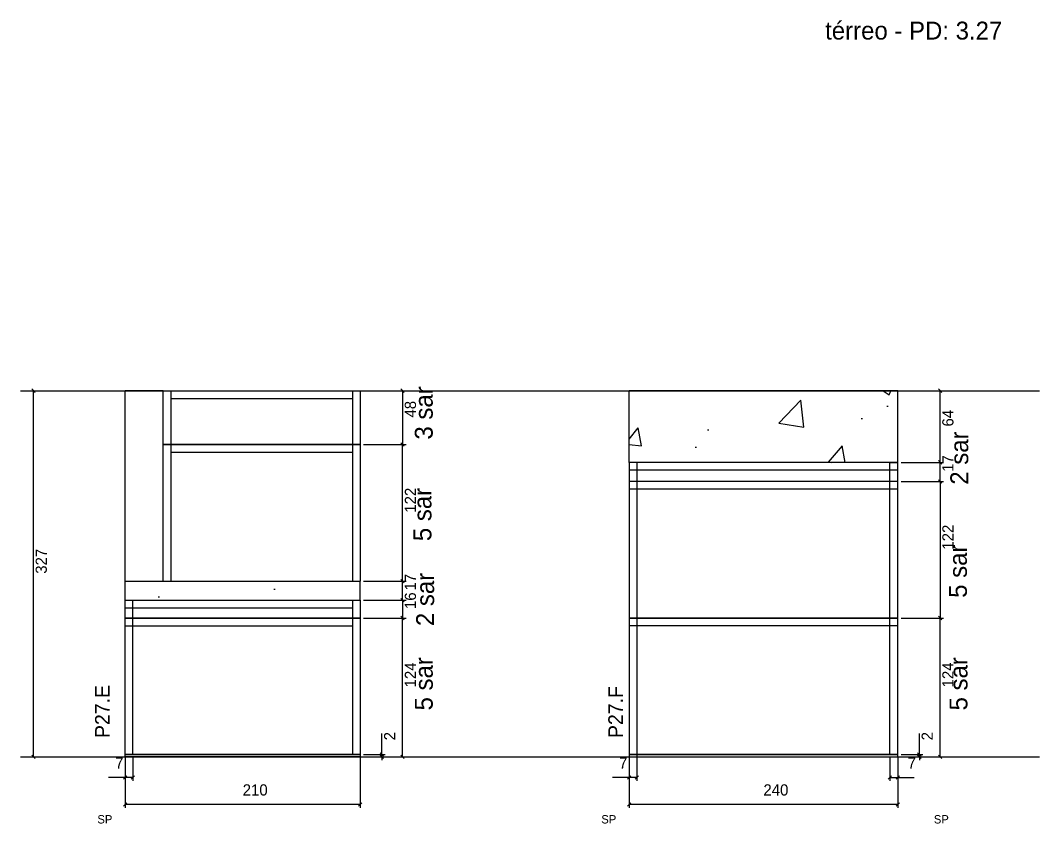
# Model space of a CAD drawing. Header units: metres. Extents: x 15022 to 19042, y 471 to 1202.
# Drawn here: x 18132 to 19042, y 472 to 1189 of the extents above; entities that cross this region are included whole.
import ezdxf

# ---------------------------------------------------------------- set-up
doc = ezdxf.new("R2010")
doc.units = ezdxf.units.M
for name, color, linetype in [('COTA', 7, 'Continuous'), ('NOMENCLATURA', 7, 'Continuous'), ('Nível', 7, 'Continuous'), ('Painéis', 7, 'Continuous'), ('SARR_2.2x7', 7, 'Continuous'), ('texto', 7, 'Continuous'), ('Texto Seção', 7, 'Continuous')]:
    doc.layers.add(name, color=color, linetype=linetype)

msp = doc.modelspace()

# ---------------------------------------------------------------- hatches: boundary and pattern name
at = {"layer": 'COTA'}
h = msp.add_hatch(dxfattribs=at)
h.set_pattern_fill('AR-CONC')
h.paths.add_polyline_path([(18259.3, 688.13), (18435.3, 688.13), (18435.3, 671.13), (18225.3, 671.13), (18225.3, 858.13), (18259.3, 858.13), (18259.3, 688.13)])
h = msp.add_hatch(dxfattribs=at)
h.set_pattern_fill('AR-CONC')
h.paths.add_polyline_path([(18675.3, 794.13), (18915.3, 794.13), (18915.3, 858.13), (18675.3, 858.13), (18675.3, 794.13)])

# ---------------------------------------------------------------- linework, layer by layer
at = {"layer": 'COTA', "color": 4, "lineweight": 25}
for p, q in [((18134.76, 858.13), (18146.61, 858.13)), ((18143.61, 531.13), (18143.61, 858.13)), ((18404.3, 858.13), (18476.14, 858.13)), ((18473.14, 858.13), (18473.14, 810.13)), ((18918.3, 858.13), (18956.14, 858.13)), ((18953.14, 794.13), (18953.14, 858.13)), ((18438.3, 810.13), (18476.14, 810.13)), ((18438.3, 810.13), (18476.14, 810.13)), ((18473.14, 688.13), (18473.14, 810.13)), ((18918.3, 794.13), (18956.14, 794.13)), ((18918.3, 794.13), (18956.14, 794.13)), ((18953.14, 777.13), (18953.14, 794.13)), ((18918.3, 777.13), (18956.14, 777.13)), ((18918.3, 777.13), (18956.14, 777.13)), ((18953.14, 777.13), (18953.14, 655.13)), ((18438.3, 688.13), (18476.14, 688.13)), ((18438.3, 688.13), (18476.14, 688.13)), ((18473.14, 671.13), (18473.14, 688.13)), ((18438.3, 671.13), (18476.14, 671.13)), ((18438.3, 671.13), (18476.14, 671.13)), ((18473.14, 671.13), (18473.14, 655.13)), ((18438.3, 655.13), (18476.14, 655.13)), ((18438.3, 655.13), (18476.14, 655.13)), ((18473.14, 531.13), (18473.14, 655.13)), ((18918.3, 655.13), (18956.14, 655.13)), ((18918.3, 655.13), (18956.14, 655.13)), ((18953.14, 531.13), (18953.14, 655.13)), ((18454.55, 533.13), (18454.55, 551.94)), ((18934.56, 533.13), (18934.56, 551.94)), ((18134.76, 531.13), (18146.61, 531.13)), ((18225.3, 530.13), (18225.3, 485.52)), ((18225.3, 528.13), (18225.3, 509.62)), ((18232.3, 530.13), (18232.3, 509.62)), ((18435.3, 530.13), (18435.3, 485.52)), ((18438.3, 533.13), (18457.55, 533.13)), ((18438.3, 531.13), (18457.55, 531.13)), ((18438.3, 531.13), (18476.14, 531.13)), ((18454.55, 531.13), (18454.55, 533.13)), ((18454.55, 531.13), (18454.55, 528.13)), ((18675.3, 530.13), (18675.3, 485.52)), ((18675.3, 528.13), (18675.3, 509.62)), ((18682.3, 530.13), (18682.3, 509.62)), ((18908.3, 530.13), (18908.3, 509.62)), ((18915.3, 530.13), (18915.3, 485.52)), ((18915.3, 528.13), (18915.3, 509.62)), ((18918.3, 533.13), (18937.56, 533.13)), ((18918.3, 531.13), (18937.56, 531.13)), ((18918.3, 531.13), (18956.14, 531.13)), ((18934.56, 531.13), (18934.56, 533.13)), ((18934.56, 531.13), (18934.56, 528.13)), ((18225.3, 512.62), (18210.57, 512.62)), ((18232.3, 512.62), (18225.3, 512.62)), ((18675.3, 512.62), (18660.57, 512.62)), ((18682.3, 512.62), (18675.3, 512.62)), ((18908.3, 512.62), (18915.3, 512.62)), ((18915.3, 512.62), (18930.03, 512.62)), ((18435.3, 488.52), (18225.3, 488.52)), ((18915.3, 488.52), (18675.3, 488.52))]:
    msp.add_line(p, q, dxfattribs=at)
at = {"layer": 'COTA', "color": 0, "lineweight": 25}
for p, q in [((18145.11, 856.63), (18142.11, 859.63)), ((18474.64, 856.63), (18471.64, 859.63)), ((18954.64, 856.63), (18951.64, 859.63)), ((18474.64, 808.63), (18471.64, 811.63)), ((18471.64, 811.63), (18474.64, 808.63)), ((18951.64, 795.63), (18954.64, 792.63)), ((18954.64, 792.63), (18951.64, 795.63)), ((18954.64, 775.63), (18951.64, 778.63)), ((18951.64, 778.63), (18954.64, 775.63)), ((18471.64, 689.63), (18474.64, 686.63)), ((18474.64, 686.63), (18471.64, 689.63)), ((18474.64, 669.63), (18471.64, 672.63)), ((18471.64, 672.63), (18474.64, 669.63)), ((18474.64, 653.63), (18471.64, 656.63)), ((18471.64, 656.63), (18474.64, 653.63)), ((18954.64, 653.63), (18951.64, 656.63)), ((18951.64, 656.63), (18954.64, 653.63)), ((18142.11, 532.63), (18145.11, 529.63)), ((18453.05, 534.63), (18456.05, 531.63)), ((18456.05, 529.63), (18453.05, 532.63)), ((18471.64, 532.63), (18474.64, 529.63)), ((18933.06, 534.63), (18936.06, 531.63)), ((18936.06, 529.63), (18933.06, 532.63)), ((18951.64, 532.63), (18954.64, 529.63)), ((18226.8, 514.12), (18223.8, 511.12)), ((18230.8, 511.12), (18233.8, 514.12)), ((18676.8, 514.12), (18673.8, 511.12)), ((18680.8, 511.12), (18683.8, 514.12)), ((18909.8, 514.12), (18906.8, 511.12)), ((18913.8, 511.12), (18916.8, 514.12)), ((18226.8, 490.02), (18223.8, 487.02)), ((18433.8, 487.02), (18436.8, 490.02)), ((18676.8, 490.02), (18673.8, 487.02)), ((18913.8, 487.02), (18916.8, 490.02))]:
    msp.add_line(p, q, dxfattribs=at)
at = {"layer": 'COTA', "color": 241, "lineweight": 25}
for p, q in [((18225.3, 671.13), (18225.3, 858.13)), ((18259.3, 858.13), (18225.3, 858.13)), ((18915.3, 858.13), (18675.3, 858.13)), ((18675.3, 794.13), (18675.3, 858.13)), ((18915.3, 794.13), (18915.3, 858.13)), ((18225.3, 688.13), (18435.3, 688.13)), ((18435.3, 671.13), (18435.3, 688.13))]:
    msp.add_line(p, q, dxfattribs=at)
at = {"layer": 'Nível', "color": 4, "lineweight": 25}
for p, q in [((18131.76, 858.13), (19041.97, 858.13)), ((18131.76, 531.13), (19041.97, 531.13))]:
    msp.add_line(p, q, dxfattribs=at)
at = {"layer": 'Painéis', "color": 200, "lineweight": 25}
for p, q in [((18259.3, 810.13), (18259.3, 858.13)), ((18259.3, 858.13), (18435.3, 858.13)), ((18435.3, 858.13), (18435.3, 810.13)), ((18259.3, 688.13), (18259.3, 810.13)), ((18435.3, 810.13), (18259.3, 810.13)), ((18259.3, 810.13), (18435.3, 810.13)), ((18435.3, 810.13), (18435.3, 688.13)), ((18675.3, 794.13), (18675.3, 655.13)), ((18915.3, 794.13), (18675.3, 794.13)), ((18915.3, 655.13), (18915.3, 794.13)), ((18915.3, 777.13), (18675.3, 777.13)), ((18225.3, 655.13), (18225.3, 671.13)), ((18225.3, 671.13), (18435.3, 671.13)), ((18435.3, 671.13), (18435.3, 655.13)), ((18225.3, 531.13), (18225.3, 655.13)), ((18435.3, 655.13), (18225.3, 655.13)), ((18225.3, 655.13), (18435.3, 655.13)), ((18435.3, 655.13), (18435.3, 531.13)), ((18675.3, 655.13), (18675.3, 531.13)), ((18675.3, 655.13), (18915.3, 655.13)), ((18915.3, 655.13), (18675.3, 655.13)), ((18915.3, 531.13), (18915.3, 655.13)), ((18435.3, 533.13), (18225.3, 533.13)), ((18675.3, 533.13), (18915.3, 533.13))]:
    msp.add_line(p, q, dxfattribs=at)
for points in [[(18225.3, 533.13), (18435.3, 533.13), (18435.3, 531.13), (18225.3, 531.13)], [(18915.3, 533.13), (18675.3, 533.13), (18675.3, 531.13), (18915.3, 531.13)]]:
    msp.add_lwpolyline(points, close=True, dxfattribs=at)
at = {"layer": 'SARR_2.2x7', "color": 40, "lineweight": 25}
for p, q in [((18266.3, 810.13), (18266.3, 858.13)), ((18428.3, 858.13), (18428.3, 810.13)), ((18266.3, 851.13), (18428.3, 851.13)), ((18266.3, 688.13), (18266.3, 810.13)), ((18428.3, 810.13), (18428.3, 688.13)), ((18266.3, 803.13), (18428.3, 803.13)), ((18682.3, 794.13), (18682.3, 655.13)), ((18908.3, 655.13), (18908.3, 794.13)), ((18908.3, 794.13), (18915.3, 794.13)), ((18915.3, 787.13), (18675.3, 787.13)), ((18915.3, 770.13), (18675.3, 770.13)), ((18232.3, 655.13), (18232.3, 671.13)), ((18428.3, 671.13), (18428.3, 655.13)), ((18225.3, 664.13), (18428.3, 664.13)), ((18225.3, 648.13), (18428.3, 648.13)), ((18232.3, 533.13), (18232.3, 655.13)), ((18428.3, 655.13), (18428.3, 533.13)), ((18915.3, 648.13), (18675.3, 648.13)), ((18682.3, 655.13), (18682.3, 531.13)), ((18908.3, 533.13), (18908.3, 655.13))]:
    msp.add_line(p, q, dxfattribs=at)

# ---------------------------------------------------------------- texts
at = {"layer": 'COTA', "color": 240, "lineweight": 25}
for s, p in [('48', (18485.04, 834.13)), ('64', (18965.04, 826.13)), ('17', (18965.06, 785.63)), ('122', (18485.08, 749.13)), ('122', (18965.08, 716.13)), ('327', (18155.39, 694.63)), ('17', (18485.06, 679.63)), ('16', (18485.03, 663.13)), ('124', (18485.06, 593.13)), ('124', (18965.06, 593.13)), ('2', (18466.55, 545.88)), ('2', (18946.56, 545.88))]:
    msp.add_text(s, height=10, rotation=90, dxfattribs=at).set_placement(p)
for s, p in [('7', (18216.43, 520.7)), ('7', (18666.43, 520.7)), ('7', (18924.16, 520.7)), ('210', (18330.3, 496.63)), ('240', (18795.3, 496.63))]:
    msp.add_text(s, height=10, dxfattribs=at).set_placement(p)
at = {"layer": 'NOMENCLATURA', "color": 2, "lineweight": 25}
msp.add_text('térreo - PD: 3.27', height=16, dxfattribs=at).set_placement((18850.46, 1171.65))
at = {"layer": 'NOMENCLATURA', "color": 7, "lineweight": 25}
for s, p in [('3 sar', (18499.99, 814.47)), ('2 sar', (18978.23, 774.16)), ('5 sar', (18498.81, 723.76)), ('5 sar', (18977.04, 673.14)), ('2 sar', (18501.22, 647.9)), ('5 sar', (18500.03, 572.59)), ('5 sar', (18977.54, 572.59))]:
    msp.add_text(s, height=16, rotation=90, dxfattribs=at).set_placement(p)
at = {"layer": 'texto', "color": 0, "lineweight": 25}
for p in [(18200.52, 471.64), (18650.52, 471.64), (18947.54, 471.64)]:
    msp.add_text('SP', height=7.5, dxfattribs=at).set_placement(p)
at = {"layer": 'Texto Seção', "color": 7, "lineweight": 15}
for s, p in [('P27.E', (18211.45, 547.96)), ('P27.F', (18669.8, 547.96))]:
    msp.add_text(s, height=13, rotation=90, dxfattribs=at).set_placement(p)

doc.saveas('drawing.dxf')
